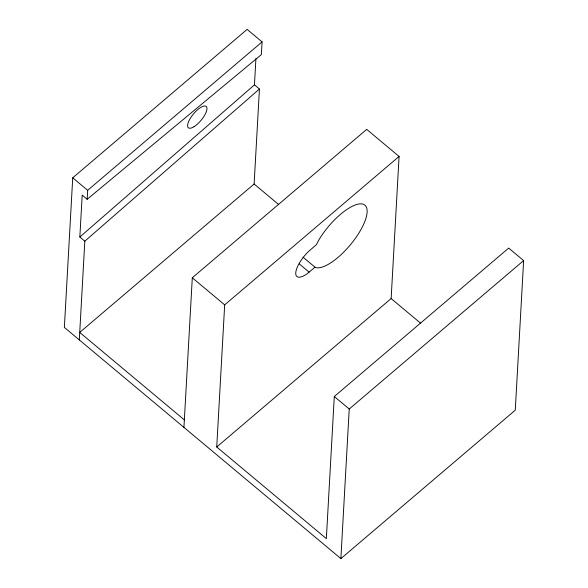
<?xml version="1.0" encoding="UTF-8"?>
<svg xmlns="http://www.w3.org/2000/svg" width="588" height="588" viewBox="0 0 588 588"><rect width="100%" height="100%" fill="white"/><g stroke="black" fill="none" stroke-linecap="round" stroke-linejoin="round"><path stroke-width="0.88" d="M79.306 339.908L84.826 241.176L79.843 237.008L82.188 195.12L87.171 199.288L261.359 54.61L262.072 41.895L247.122 29.4L72.728 177.819L64.364 327.413L340.878 558.6L515.272 410.181L523.636 260.587L508.694 248.092L334.293 396.51L326.347 538.623L216.737 446.983L224.682 304.863L399.083 156.452L366.699 129.375L192.298 277.786L183.934 427.388M87.171 199.288L87.671 190.314L262.072 41.895M79.843 237.008L254.457 84.856L255.92 58.594M184.353 419.905L79.725 332.426L254.126 184.015L259.44 89.016L254.457 84.856M340.878 558.6L349.235 409.005L523.636 260.587M216.737 446.983L391.138 298.564L399.083 156.452M84.826 241.176L259.44 89.016M315.006 267.187L308.149 272.957A20.859 7.446 -50.1 0 1 295.742 273.17A20.859 7.446 -50.1 0 1 308.626 251.37L316.307 244.784L319.262 239.265A39.977 14.274 -50.1 0 1 360.356 203.845A39.977 14.274 -50.1 0 1 355.615 237.993A39.977 14.274 -50.1 0 1 315.352 267.466L303.041 257.184M254.126 184.015L278.705 204.558M391.138 298.564L420.648 323.238M299.255 263.88L309.112 272.119M72.728 177.819L87.671 190.314M192.298 277.786L224.682 304.863M334.293 396.51L349.235 409.005M193.966 126.736A13.906 4.961 -50.1 0 0 206.836 107.457A13.906 4.961 -50.1 0 0 191.049 117.174A13.906 4.961 -50.1 0 0 193.966 126.736"/></g></svg>
